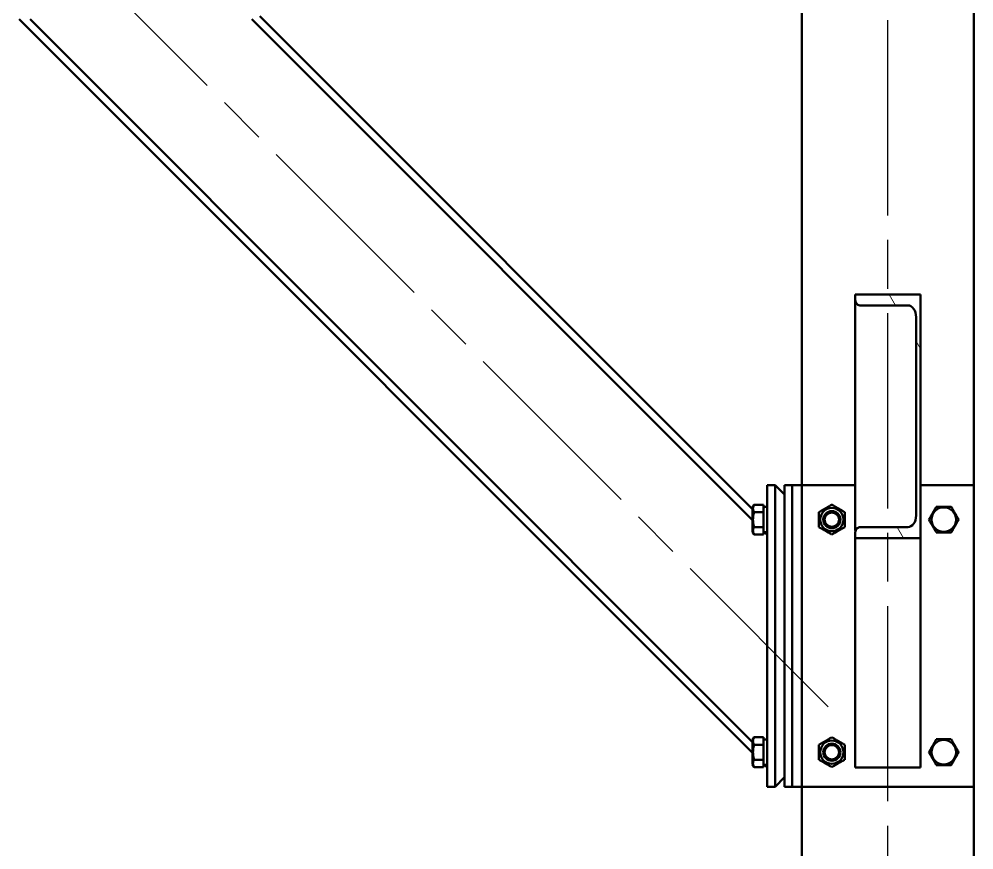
# Model space of a CAD drawing. Header units: millimetres. Extents: x 0 to 25230, y 0 to 17820.
# Drawn here: x 23149 to 23981, y 5352 to 6076 of the extents above; entities that cross this region are included whole.
import ezdxf

# ---------------------------------------------------------------- set-up
doc = ezdxf.new("R2010")
doc.units = ezdxf.units.MM
doc.header["$LTSCALE"] = 30
doc.linetypes.add('CHAIN', pattern=[0.7087, 0.4724, -0.0591, 0.1181, -0.0591])
for name, color, linetype, lineweight in [('Видимый контур (ГОСТ)', 7, 'Continuous', 50), ('Осевая линия (ГОСТ)', 7, 'Continuous', 25), ('Штриховка (ГОСТ)', 7, 'Continuous', 18)]:
    doc.layers.add(name, color=color, linetype=linetype, lineweight=lineweight)

msp = doc.modelspace()

# ---------------------------------------------------------------- hatches: boundary and pattern name
at = {"layer": 'Штриховка (ГОСТ)'}
h = msp.add_hatch(dxfattribs=at)
h.set_pattern_fill('ANSI31', color=256, scale=762, angle=75.0001754, style=0)
h.set_pattern_definition([(120.00018, (0, 0), (-82.48877, -47.62525), [])])
edge = h.paths.add_edge_path()
edge.add_line((23877.5445, 5627.4113), (23877.5445, 5623.699))
edge.add_line((23877.5445, 5623.699), (23934.5445, 5623.699))
edge.add_line((23934.5445, 5623.699), (23934.5445, 5835.831))
edge.add_line((23934.5445, 5835.831), (23877.5445, 5835.831))
edge.add_line((23877.5445, 5835.831), (23877.5445, 5832.1187))
edge.add_ellipse((23881.6695, 5832.1187), major_axis=(0, 5.8336), ratio=0.70710678, start_angle=90, end_angle=180)
edge.add_line((23881.6695, 5826.2851), (23923.5195, 5826.2851))
edge.add_ellipse((23923.5195, 5816.2088), major_axis=(0, 10.0763), ratio=0.70710678, start_angle=270, end_angle=360, ccw=False)
edge.add_line((23930.6445, 5816.2088), (23930.6445, 5643.3212))
edge.add_ellipse((23923.5195, 5643.3212), major_axis=(0, -10.0763), ratio=0.70710678, start_angle=0, end_angle=90, ccw=False)
edge.add_line((23923.5195, 5633.2449), (23881.6695, 5633.2449))
edge.add_ellipse((23881.6695, 5627.4113), major_axis=(0, -5.8336), ratio=0.70710678, start_angle=180, end_angle=270)

# ---------------------------------------------------------------- linework, layer by layer
at = {"layer": 'Видимый контур (ГОСТ)'}
for p, q in [((23831.0445, 5669.8184), (23831.0445, 6086.8184)), ((23981.0445, 5669.8184), (23981.0445, 6086.8184)), ((23788.2945, 5436.6558), (23149.3819, 6075.5684)), ((23788.2945, 5446.2018), (23158.9278, 6075.5684)), ((23788.2945, 5639.2419), (23351.968, 6075.5684)), ((23788.2945, 5648.7879), (23359.0877, 6077.9947)), ((23934.5445, 5835.831), (23877.5445, 5835.831)), ((23877.5445, 5835.831), (23877.5445, 5832.1187)), ((23877.5445, 5632.3256), (23877.5445, 5832.1187)), ((23934.5445, 5623.699), (23934.5445, 5835.831)), ((23881.6695, 5826.2851), (23923.5195, 5826.2851)), ((23930.6445, 5816.2088), (23930.6445, 5643.3212)), ((23801.0445, 5669.8184), (23807.7945, 5669.8184)), ((23801.0445, 5407.3184), (23801.0445, 5669.8184)), ((23816.0445, 5661.5684), (23807.7945, 5669.8184)), ((23807.7945, 5669.8184), (23807.7945, 5407.3184)), ((23816.0445, 5407.3184), (23816.0445, 5669.8184)), ((23816.0445, 5669.8184), (23822.7945, 5669.8184)), ((23831.0445, 5669.8184), (23822.7945, 5669.8184)), ((23822.7945, 5669.8184), (23822.7945, 5407.3184)), ((23877.5445, 5669.8184), (23831.0445, 5669.8184)), ((23831.0445, 5669.8184), (23831.0445, 5407.3184)), ((23981.0445, 5669.8184), (23934.5445, 5669.8184)), ((23981.0445, 5407.3184), (23981.0445, 5669.8184)), ((23788.2945, 5650.5059), (23789.6241, 5652.8088)), ((23788.2945, 5629.1309), (23788.2945, 5650.5059)), ((23789.6241, 5652.8088), (23797.6695, 5652.8088)), ((23797.6695, 5652.8088), (23797.6695, 5646.3136)), ((23799.1899, 5650.8809), (23797.6695, 5650.8809)), ((23789.6241, 5646.3136), (23797.6695, 5646.3136)), ((23797.6695, 5646.3136), (23797.6695, 5633.3233)), ((23789.6241, 5633.3233), (23797.6695, 5633.3233)), ((23797.6695, 5633.3233), (23797.6695, 5626.8281)), ((23923.5195, 5633.2449), (23881.6695, 5633.2449)), ((23788.2945, 5629.1309), (23789.6241, 5626.8281)), ((23789.6241, 5626.8281), (23797.6695, 5626.8281)), ((23801.0445, 5628.7559), (23797.6695, 5628.7559)), ((23801.0445, 5626.4919), (23798.7805, 5628.7559)), ((23877.5445, 5627.4113), (23877.5445, 5623.699)), ((23877.5445, 5623.699), (23934.5445, 5623.699)), ((23877.5445, 5423.9058), (23877.5445, 5623.699)), ((23934.5445, 5423.9058), (23934.5445, 5623.699)), ((23788.2945, 5448.0059), (23789.6241, 5450.3088)), ((23788.2945, 5426.6309), (23788.2945, 5448.0059)), ((23789.6241, 5450.3088), (23797.6695, 5450.3088)), ((23797.6695, 5450.3088), (23797.6695, 5443.8136)), ((23799.1899, 5448.3809), (23797.6695, 5448.3809)), ((23789.6241, 5443.8136), (23797.6695, 5443.8136)), ((23797.6695, 5443.8136), (23797.6695, 5430.8233)), ((23789.6241, 5430.8233), (23797.6695, 5430.8233)), ((23797.6695, 5430.8233), (23797.6695, 5424.3281)), ((23788.2945, 5426.6309), (23789.6241, 5424.3281)), ((23789.6241, 5424.3281), (23797.6695, 5424.3281)), ((23801.0445, 5426.2559), (23797.6695, 5426.2559)), ((23801.0445, 5423.9058), (23798.6944, 5426.2559)), ((23934.5445, 5423.9058), (23877.5445, 5423.9058)), ((23816.0445, 5415.5684), (23807.7945, 5407.3184)), ((23801.0445, 5407.3184), (23807.7945, 5407.3184)), ((23816.0445, 5407.3184), (23822.7945, 5407.3184)), ((23822.7945, 5407.3184), (23831.0445, 5407.3184)), ((23831.0445, 4790.0684), (23831.0445, 5407.3184)), ((23831.0445, 5407.3184), (23981.0445, 5407.3184)), ((23981.0445, 4790.0684), (23981.0445, 5407.3184))]:
    msp.add_line(p, q, dxfattribs=at)
for centre, radius in [((23857.2945, 5639.8184), 10.125), ((23857.2945, 5639.8184), 7.5001), ((23857.2945, 5639.8184), 7.5), ((23954.7945, 5639.8184), 10.6875), ((23857.2945, 5639.8184), 6.25), ((23857.2945, 5437.3184), 10.125), ((23954.7945, 5437.3184), 10.6875), ((23857.2945, 5437.3184), 7.5001), ((23857.2945, 5437.3184), 7.5), ((23857.2945, 5437.3184), 6.25)]:
    msp.add_circle(centre, radius, dxfattribs=at)
for centre, major_axis, ratio, start_param, end_param in [((23881.6695, 5832.1187), (0, 5.8336), 0.70710678, 1.57079633, 3.14159265), ((23923.5195, 5816.2088), (0, 10.0763), 0.70710678, 4.71238898, 6.28318531), ((23799.1899, 5639.8184), (30.394, 0), 0.36397023, 1.50974145, 1.62084203), ((23802.899, 5639.8184), (30.394, 0), 0.36397023, 1.6318512, 1.7437155), ((23923.5195, 5643.3212), (0, -10.0763), 0.70710678, 0, 1.57079633), ((23881.6695, 5627.4113), (0, -5.8336), 0.70710678, 3.14159265, 4.71238898), ((23881.6695, 5632.3256), (0, 5.8336), 0.70710678, 1.57079633, 2.00556464), ((23799.1899, 5437.3184), (30.394, 0), 0.36397023, 1.50974145, 1.62084203), ((23802.899, 5437.3184), (30.394, 0), 0.36397023, 1.6318512, 1.7437155)]:
    msp.add_ellipse(centre, major_axis=major_axis, ratio=ratio, start_param=start_param, end_param=end_param, dxfattribs=at)
for points, weights in [([(23789.6241, 5646.3136), (23787.7491, 5649.5612), (23789.6241, 5652.8088)], [1.16025403784, 1.33974596216, 1.16025403784]), ([(23846.0445, 5646.3136), (23851.6695, 5649.5612), (23857.2945, 5652.8088)], [1, 1.15470053838, 1]), ([(23857.2945, 5652.8088), (23862.9195, 5649.5612), (23868.5445, 5646.3136)], [1, 1.15470053838, 1]), ([(23948.2993, 5651.0684), (23945.0517, 5645.4434), (23941.8041, 5639.8184)], [1.16025403784, 1.33974596216, 1.16025403784]), ([(23961.2897, 5651.0684), (23954.7945, 5651.0684), (23948.2993, 5651.0684)], [1.16025403784, 1.33974596216, 1.16025403784]), ([(23967.7849, 5639.8184), (23964.5373, 5645.4434), (23961.2897, 5651.0684)], [1.16025403784, 1.33974596216, 1.16025403784]), ([(23789.6241, 5633.3233), (23787.7491, 5639.8184), (23789.6241, 5646.3136)], [1.16025403784, 1.33974596216, 1.16025403784]), ([(23846.0445, 5633.3233), (23846.0445, 5639.8184), (23846.0445, 5646.3136)], [1, 1.15470053838, 1]), ([(23868.5445, 5646.3136), (23868.5445, 5639.8184), (23868.5445, 5633.3233)], [1, 1.15470053838, 1]), ([(23941.8041, 5639.8184), (23945.0517, 5634.1934), (23948.2993, 5628.5684)], [1.16025403784, 1.33974596216, 1.16025403784]), ([(23961.2897, 5628.5684), (23964.5373, 5634.1934), (23967.7849, 5639.8184)], [1.16025403784, 1.33974596216, 1.16025403784]), ([(23789.6241, 5626.8281), (23787.7491, 5630.0757), (23789.6241, 5633.3233)], [1.16025403784, 1.33974596216, 1.16025403784]), ([(23857.2945, 5626.8281), (23851.6695, 5630.0757), (23846.0445, 5633.3233)], [1, 1.15470053838, 1]), ([(23868.5445, 5633.3233), (23862.9195, 5630.0757), (23857.2945, 5626.8281)], [1, 1.15470053838, 1]), ([(23948.2993, 5628.5684), (23954.7945, 5628.5684), (23961.2897, 5628.5684)], [1.16025403784, 1.33974596216, 1.16025403784]), ([(23789.6241, 5443.8136), (23787.7491, 5447.0612), (23789.6241, 5450.3088)], [1.16025403784, 1.33974596216, 1.16025403784]), ([(23846.0445, 5443.8136), (23851.6695, 5447.0612), (23857.2945, 5450.3088)], [1, 1.15470053838, 1]), ([(23857.2945, 5450.3088), (23862.9195, 5447.0612), (23868.5445, 5443.8136)], [1, 1.15470053838, 1]), ([(23948.2993, 5448.5684), (23945.0517, 5442.9434), (23941.8041, 5437.3184)], [1.16025403784, 1.33974596216, 1.16025403784]), ([(23961.2897, 5448.5684), (23954.7945, 5448.5684), (23948.2993, 5448.5684)], [1.16025403784, 1.33974596216, 1.16025403784]), ([(23967.7849, 5437.3184), (23964.5373, 5442.9434), (23961.2897, 5448.5684)], [1.16025403784, 1.33974596216, 1.16025403784]), ([(23789.6241, 5430.8233), (23787.7491, 5437.3184), (23789.6241, 5443.8136)], [1.16025403784, 1.33974596216, 1.16025403784]), ([(23846.0445, 5430.8233), (23846.0445, 5437.3184), (23846.0445, 5443.8136)], [1, 1.15470053838, 1]), ([(23868.5445, 5443.8136), (23868.5445, 5437.3184), (23868.5445, 5430.8233)], [1, 1.15470053838, 1]), ([(23789.6241, 5424.3281), (23787.7491, 5427.5757), (23789.6241, 5430.8233)], [1.16025403784, 1.33974596216, 1.16025403784]), ([(23857.2945, 5424.3281), (23851.6695, 5427.5757), (23846.0445, 5430.8233)], [1, 1.15470053838, 1]), ([(23868.5445, 5430.8233), (23862.9195, 5427.5757), (23857.2945, 5424.3281)], [1, 1.15470053838, 1]), ([(23941.8041, 5437.3184), (23945.0517, 5431.6934), (23948.2993, 5426.0684)], [1.16025403784, 1.33974596216, 1.16025403784]), ([(23961.2897, 5426.0684), (23964.5373, 5431.6934), (23967.7849, 5437.3184)], [1.16025403784, 1.33974596216, 1.16025403784]), ([(23948.2993, 5426.0684), (23954.7945, 5426.0684), (23961.2897, 5426.0684)], [1.16025403784, 1.33974596216, 1.16025403784])]:
    msp.add_rational_spline(points, weights, degree=2, dxfattribs=at)
at = {"layer": 'Осевая линия (ГОСТ)', "linetype": 'CHAIN', "ltscale": 11.993792}
for p, q in [((23906.0445, 3099.5684), (23906.0445, 6161.8184)), ((23854.0775, 5476.9388), (23191.1649, 6139.8515))]:
    msp.add_line(p, q, dxfattribs=at)

doc.saveas('drawing.dxf')
